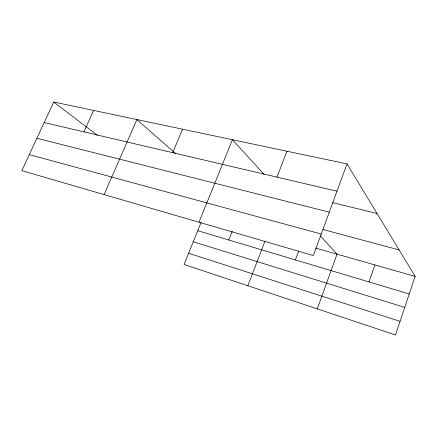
<?xml version="1.0" encoding="UTF-8"?>
<svg xmlns="http://www.w3.org/2000/svg" width="437" height="437" viewBox="0 0 437 437"><rect width="100%" height="100%" fill="white"/><g stroke="black" fill="none" stroke-linecap="round" stroke-linejoin="round"><path stroke-width="0.66" d="M347.027 163.897L313.334 255.53L21.85 170.643L53.735 102.018L347.027 163.897L415.15 276.392L395.48 334.982L184.081 264.467L201.058 222.493M368.986 281.931L374.908 264.937M317.278 308.893L337.031 254.159L320.255 235.805M295.379 259.911L298.7 250.996M247.872 285.743L264.959 241.175M276.976 177.127L287 151.229M228.802 239.995L232.244 231.266M198.993 222.231L232.418 139.714L264.117 174.39M172.675 152.677L182.573 129.199M104.099 194.596L136.874 119.558L175.816 153.775M83.92 131.87L93.594 110.43M44.192 122.557L336.987 191.198M332.655 202.631L377.055 213.485M36.888 138.272L329.279 212.158M322.959 229.512L399.118 249.92M29.295 154.616L321.244 234.03M315.596 248.058L415.15 276.392M197.737 230.698L409.245 293.975M193.258 241.77L404.738 307.402M188.615 253.252L400.057 321.342M53.735 102.018L97.566 135.41"/></g></svg>
